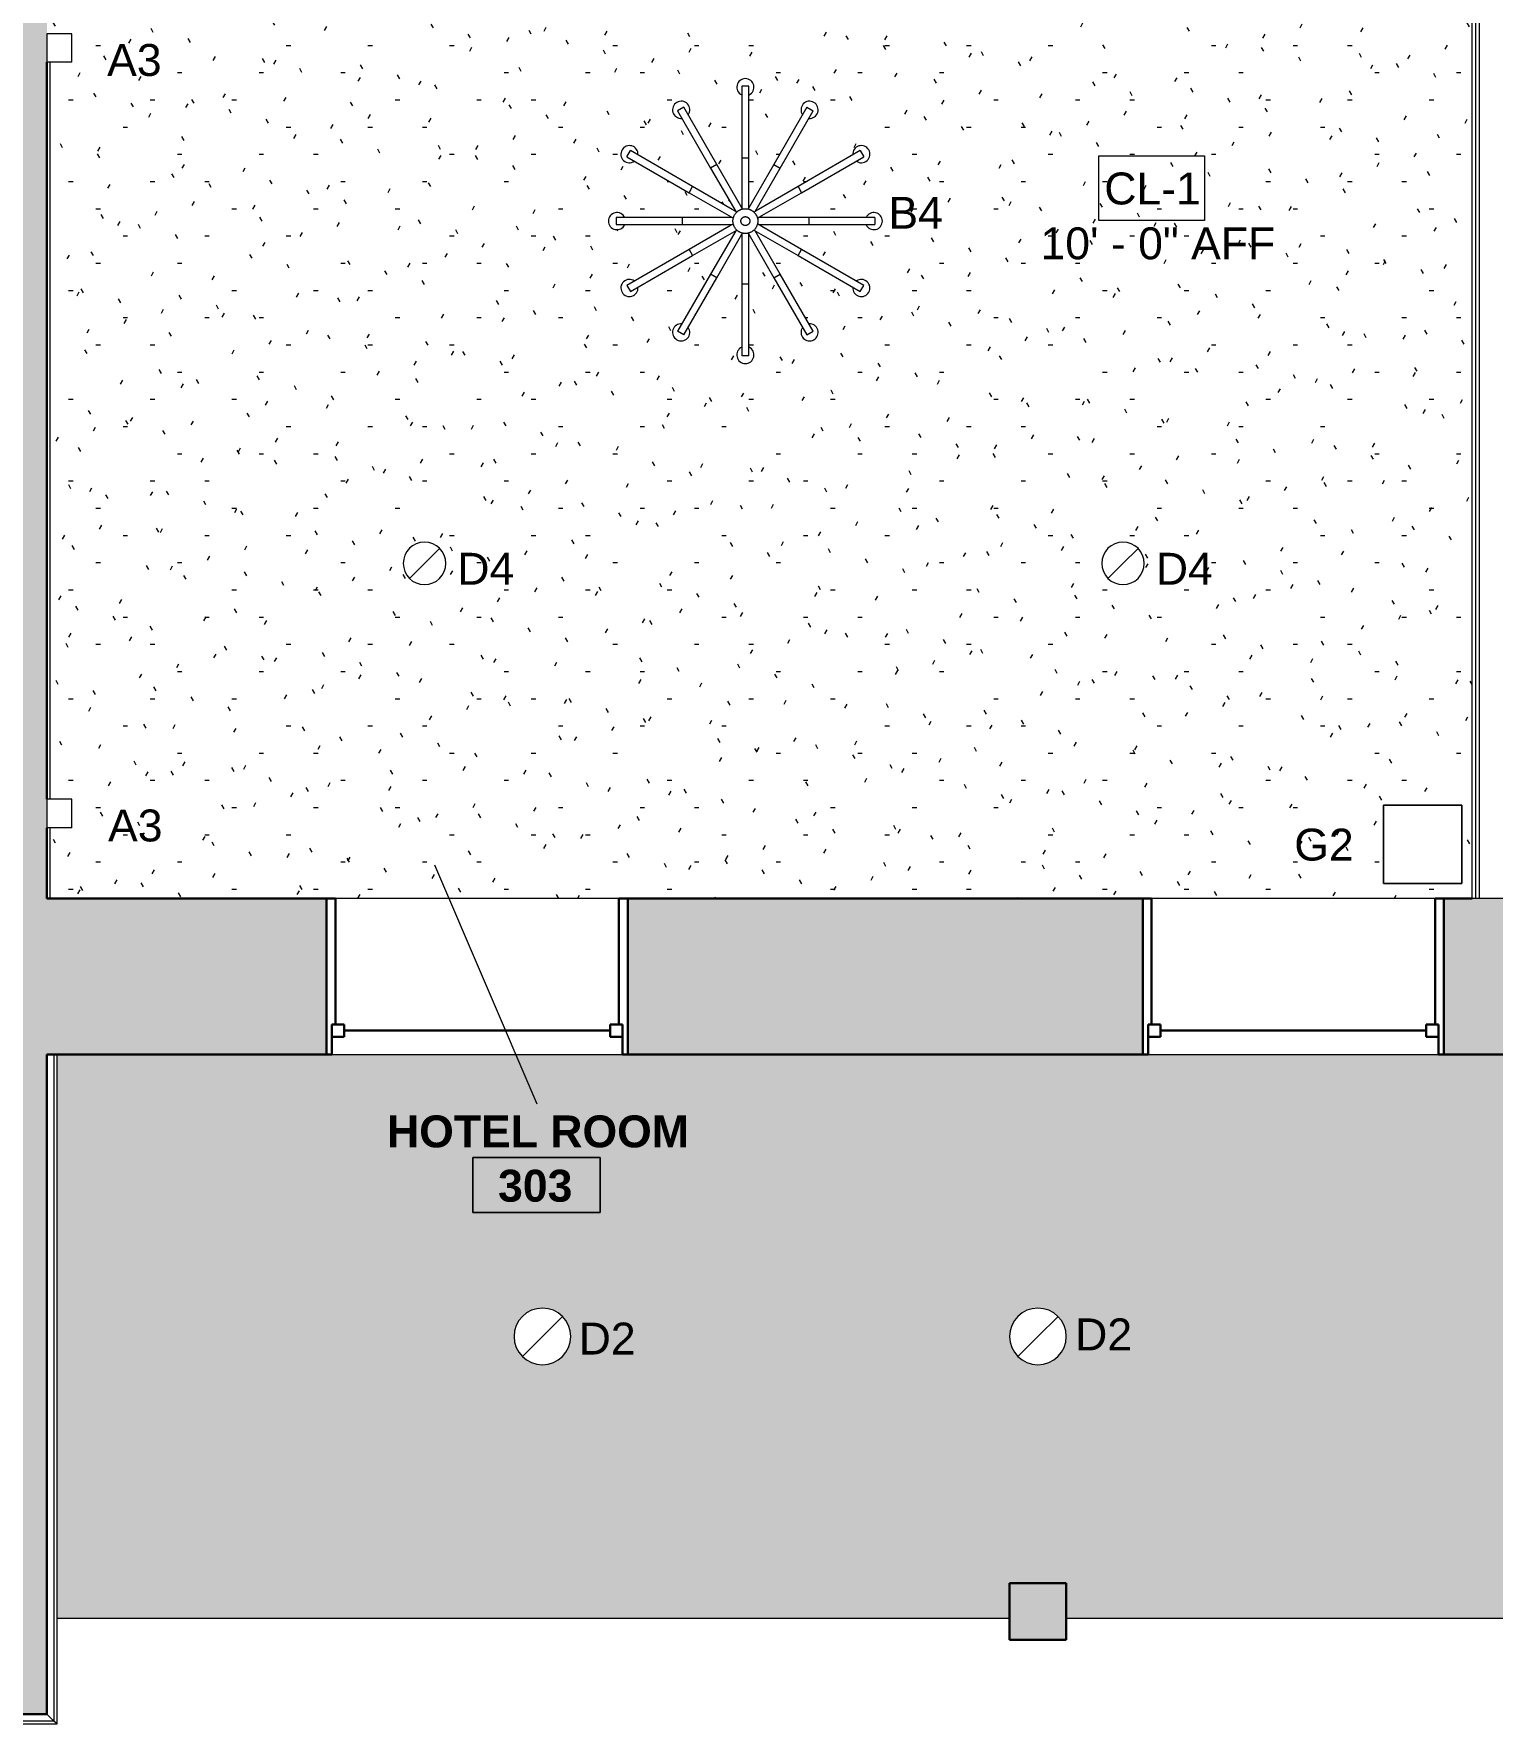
# Model space of a CAD drawing. Header units: inches. Extents: x -1176 to 1329, y -2524 to 978.
# Drawn here: x 478.9 to 684.7, y -2.6 to 235.9 of the extents above; entities that cross this region are included whole.
import ezdxf

# ---------------------------------------------------------------- set-up
doc = ezdxf.new("R2010")
doc.units = ezdxf.units.IN
doc.header["$MEASUREMENT"] = 0
for name, color, linetype, lineweight in [('A-AREA-IDEN', 2, 'Continuous', 9), ('A-CLNG', 13, 'Continuous', 18), ('A-CLNG-IDEN', 151, 'Continuous', 9), ('A-CLNG-PATT', 13, 'Continuous', 18), ('A-COLS', 52, 'Continuous', 18), ('A-DETL-GENF', 92, 'Continuous', 9), ('A-GLAZ', 151, 'Continuous', 18), ('A-WALL', 113, 'Continuous', 18), ('A-WALL-PATT', 111, 'Continuous', 18), ('E-LITE-EQPM', 33, 'Continuous', 9), ('E-LITE-EQPM-IDEN', 33, 'Continuous', 9), ('I-WALL', 2, 'Continuous', 18)]:
    doc.layers.add(name, color=color, linetype=linetype, lineweight=lineweight)
doc.styles.add('Arial', font='arial.ttf', dxfattribs={"height": 4.5})
doc.styles.add('Swis721 Lt BT', font='swissl.ttf', dxfattribs={"height": 4.5})
doc.styles.add('Swis721 Lt BT_B', font='', dxfattribs={"height": 4.5})
doc.styles.get('Swis721 Lt BT_B').set_extended_font_data('Swis721 Lt BT', bold=True)

# ---------------------------------------------------------------- blocks, each defined once
blk = doc.blocks.new('Double Hung - side window 3_ 6_5_ x 5_ 6_ 2-5312470-3rd Floor RCP')
at = {"layer": 'A-GLAZ', "color": 8, "lineweight": 30}
for p, q in [((-21.25, 11), (-20.5, 11)), ((-20.5, 6.75), (-20.5, 11)), ((20.5, 6.75), (20.5, 11)), ((21.25, 11), (20.5, 11)), ((-20.5, 8.5), (-20.5, 6.75)), ((-20.5, 8.5), (-18.75, 8.5)), ((-18.75, 8.5), (-18.75, 6.75)), ((-18.75, 7.625), (18.75, 7.625)), ((18.75, 8.5), (18.75, 6.75)), ((20.5, 8.5), (18.75, 8.5)), ((20.5, 8.5), (20.5, 6.75)), ((-20.5, 6.75), (-18.75, 6.75)), ((-20.5, 6.75), (-20, 6.75)), ((-20, -11), (-20, 6.75)), ((20.5, 6.75), (18.75, 6.75)), ((20, 6.75), (20.5, 6.75)), ((20, 6.75), (20, -11)), ((-20, -11), (-21.25, -11)), ((20, -11), (21.25, -11))]:
    blk.add_line(p, q, dxfattribs=at)
blk = doc.blocks.new('L-Recessed Circular - Downlight - 8_ - OUTDOOR-8523709-3rd Floor RCP')
at = {"layer": 'E-LITE-EQPM'}
for q in [(2.83, 2.83), (-2.83, -2.83)]:
    blk.add_line((0, 0), q, dxfattribs=at)
for start, end in [(360, 180), (180, 360)]:
    blk.add_arc((0, 0), 4, start, end, dxfattribs=at)
blk = doc.blocks.new('Iron_Chandelier_2145 - Iron_Chandelier_2145-6205901-3rd Floor RCP')
at = {"layer": 'E-LITE-EQPM'}
for p, q in [((-0.5, 19.02), (-0.5, 8.88)), ((0.5, 19.02), (-0.5, 19.02)), ((0.5, 8.88), (0.5, 19.02)), ((-8.69, 16.05), (-9.56, 15.55)), ((-9.56, 15.55), (-4.9, 7.49)), ((-4.04, 7.99), (-8.69, 16.05)), ((8.69, 16.05), (4.04, 7.99)), ((4.9, 7.49), (9.56, 15.55)), ((8.69, 16.05), (9.56, 15.55)), ((-16.72, 9.08), (-16.22, 9.94)), ((-7.44, 4.87), (-16.22, 9.94)), ((16.22, 9.94), (7.44, 4.87)), ((16.22, 9.94), (16.72, 9.08)), ((-16.72, 9.08), (-7.94, 4)), ((-4.04, 7.99), (-4.9, 7.49)), ((-4.9, 7.49), (-1.36, 1.36)), ((-0.5, 1.86), (-4.04, 7.99)), ((-0.5, 8.88), (-0.5, 2.41)), ((0.5, 8.88), (-0.5, 8.88)), ((0.5, 2.41), (0.5, 8.88)), ((4.04, 7.99), (0.5, 1.86)), ((1.36, 1.36), (4.9, 7.49)), ((4.04, 7.99), (4.9, 7.49)), ((7.94, 4), (16.72, 9.08)), ((-7.94, 4), (-7.44, 4.87)), ((-1.84, 1.64), (-7.44, 4.87)), ((7.44, 4.87), (1.84, 1.64)), ((7.44, 4.87), (7.94, 4)), ((-7.94, 4), (-2.34, 0.77)), ((-0.5, 2.41), (-0.5, 1.66)), ((0.5, 1.67), (0.5, 2.41)), ((2.34, 0.77), (7.94, 4)), ((-8.94, 0.5), (-18.25, 0.5)), ((-18.25, 0.5), (-18.25, -0.5)), ((-1.86, 0.5), (-8.94, 0.5)), ((-8.94, 0.5), (-8.94, -0.5)), ((-2.34, 0.77), (-1.69, 0.4)), ((-1.2, 1.27), (-1.84, 1.64)), ((1.84, 1.64), (1.19, 1.26)), ((1.69, 0.4), (2.34, 0.77)), ((8.94, 0.5), (1.86, 0.5)), ((18.25, 0.5), (8.94, 0.5)), ((8.94, 0.5), (8.94, -0.5)), ((18.25, 0.5), (18.25, -0.5)), ((-18.25, -0.5), (-8.94, -0.5)), ((-8.94, -0.5), (-1.86, -0.5)), ((-2.34, -0.77), (-7.94, -4)), ((-7.44, -4.87), (-1.84, -1.64)), ((-1.36, -1.36), (-4.9, -7.49)), ((-4.04, -7.99), (-0.5, -1.86)), ((-1.69, -0.4), (-2.34, -0.77)), ((-1.84, -1.64), (-1.19, -1.26)), ((-0.5, -1.67), (-0.5, -2.41)), ((0.5, -2.41), (0.5, -1.66)), ((0.5, -1.86), (4.04, -7.99)), ((1.2, -1.27), (1.84, -1.64)), ((4.9, -7.49), (1.36, -1.36)), ((2.34, -0.77), (1.69, -0.4)), ((1.84, -1.64), (7.44, -4.87)), ((1.86, -0.5), (8.94, -0.5)), ((7.94, -4), (2.34, -0.77)), ((8.94, -0.5), (18.25, -0.5)), ((-7.94, -4), (-16.72, -9.08)), ((-7.94, -4), (-7.44, -4.87)), ((-0.5, -2.41), (-0.5, -8.88)), ((0.5, -8.88), (0.5, -2.41)), ((7.44, -4.87), (7.94, -4)), ((16.72, -9.08), (7.94, -4)), ((-16.22, -9.94), (-7.44, -4.87)), ((7.44, -4.87), (16.22, -9.94)), ((-16.72, -9.08), (-16.22, -9.94)), ((-4.9, -7.49), (-9.56, -15.55)), ((-8.69, -16.05), (-4.04, -7.99)), ((-4.04, -7.99), (-4.9, -7.49)), ((-0.5, -8.88), (-0.5, -19.02)), ((0.5, -8.88), (-0.5, -8.88)), ((0.5, -19.02), (0.5, -8.88)), ((4.04, -7.99), (4.9, -7.49)), ((4.04, -7.99), (8.69, -16.05)), ((9.56, -15.55), (4.9, -7.49)), ((16.22, -9.94), (16.72, -9.08)), ((-8.69, -16.05), (-9.56, -15.55)), ((8.69, -16.05), (9.56, -15.55)), ((0.5, -19.02), (-0.5, -19.02))]:
    blk.add_line(p, q, dxfattribs=at)
at = {"layer": 'E-LITE-EQPM', "flags": 128}
for points in [[(-1.75, 0), (-1.75, 0.07), (-1.75, 0.14), (-1.74, 0.21), (-1.73, 0.28), (-1.72, 0.35), (-1.7, 0.42), (-1.68, 0.48), (-1.66, 0.55), (-1.64, 0.62), (-1.61, 0.68), (-1.59, 0.75), (-1.56, 0.81), (-1.52, 0.87), (-1.49, 0.93), (-1.45, 0.99), (-1.41, 1.05), (-1.36, 1.1), (-1.32, 1.16), (-1.27, 1.21), (-1.22, 1.26), (-1.17, 1.31), (-1.12, 1.35), (-1.06, 1.39), (-1.01, 1.44), (-0.95, 1.48), (-0.89, 1.51), (-0.83, 1.55), (-0.76, 1.58), (-0.7, 1.61), (-0.64, 1.63), (-0.57, 1.66), (-0.5, 1.68), (-0.44, 1.7), (-0.37, 1.71), (-0.3, 1.73), (-0.23, 1.74), (-0.16, 1.75), (-0.09, 1.75), (-0.02, 1.75), (0.05, 1.75), (0.12, 1.75), (0.19, 1.74), (0.26, 1.73), (0.33, 1.72), (0.4, 1.71), (0.47, 1.69), (0.53, 1.67), (0.6, 1.65), (0.67, 1.62), (0.73, 1.59), (0.79, 1.56), (0.85, 1.53), (0.92, 1.5), (0.97, 1.46), (1.03, 1.42), (1.09, 1.38), (1.14, 1.33), (1.19, 1.28), (1.24, 1.23), (1.29, 1.18), (1.34, 1.13), (1.38, 1.08), (1.43, 1.02), (1.46, 0.96), (1.5, 0.9), (1.54, 0.84), (1.57, 0.78), (1.6, 0.72), (1.63, 0.65), (1.65, 0.59), (1.67, 0.52), (1.69, 0.45), (1.71, 0.39), (1.72, 0.32), (1.74, 0.25), (1.74, 0.18), (1.75, 0.11), (1.75, 0.04), (1.75, 0)], [(1.75, 0), (1.75, -0.07), (1.75, -0.14), (1.74, -0.21), (1.73, -0.28), (1.72, -0.35), (1.7, -0.42), (1.68, -0.48), (1.66, -0.55), (1.64, -0.62), (1.61, -0.68), (1.59, -0.75), (1.56, -0.81), (1.52, -0.87), (1.49, -0.93), (1.45, -0.99), (1.41, -1.05), (1.36, -1.1), (1.32, -1.16), (1.27, -1.21), (1.22, -1.26), (1.17, -1.31), (1.12, -1.35), (1.06, -1.39), (1.01, -1.44), (0.95, -1.48), (0.89, -1.51), (0.83, -1.55), (0.76, -1.58), (0.7, -1.61), (0.64, -1.63), (0.57, -1.66), (0.5, -1.68), (0.44, -1.7), (0.37, -1.71), (0.3, -1.73), (0.23, -1.74), (0.16, -1.75), (0.09, -1.75), (0.02, -1.75), (-0.05, -1.75), (-0.12, -1.75), (-0.19, -1.74), (-0.26, -1.73), (-0.33, -1.72), (-0.4, -1.71), (-0.47, -1.69), (-0.53, -1.67), (-0.6, -1.65), (-0.67, -1.62), (-0.73, -1.59), (-0.79, -1.56), (-0.85, -1.53), (-0.92, -1.5), (-0.97, -1.46), (-1.03, -1.42), (-1.09, -1.38), (-1.14, -1.33), (-1.19, -1.28), (-1.24, -1.23), (-1.29, -1.18), (-1.34, -1.13), (-1.38, -1.08), (-1.43, -1.02), (-1.46, -0.96), (-1.5, -0.9), (-1.54, -0.84), (-1.57, -0.78), (-1.6, -0.72), (-1.63, -0.65), (-1.65, -0.59), (-1.67, -0.52), (-1.69, -0.45), (-1.71, -0.39), (-1.72, -0.32), (-1.74, -0.25), (-1.74, -0.18), (-1.75, -0.11), (-1.75, -0.04), (-1.75, 0)], [(-0.63, 0), (-0.63, 0.03), (-0.63, 0.05), (-0.62, 0.08), (-0.62, 0.1), (-0.62, 0.12), (-0.61, 0.15), (-0.6, 0.17), (-0.6, 0.2), (-0.59, 0.22), (-0.58, 0.24), (-0.57, 0.27), (-0.56, 0.29), (-0.55, 0.31), (-0.53, 0.33), (-0.52, 0.35), (-0.5, 0.38), (-0.49, 0.39), (-0.47, 0.41), (-0.46, 0.43), (-0.44, 0.45), (-0.42, 0.47), (-0.4, 0.48), (-0.38, 0.5), (-0.36, 0.51), (-0.34, 0.53), (-0.32, 0.54), (-0.3, 0.55), (-0.27, 0.57), (-0.25, 0.58), (-0.23, 0.59), (-0.2, 0.59), (-0.18, 0.6), (-0.16, 0.61), (-0.13, 0.61), (-0.11, 0.62), (-0.08, 0.62), (-0.06, 0.63), (-0.03, 0.63), (-0.01, 0.63), (0.02, 0.63), (0.04, 0.63), (0.07, 0.62), (0.09, 0.62), (0.12, 0.62), (0.14, 0.61), (0.17, 0.61), (0.19, 0.6), (0.21, 0.59), (0.24, 0.58), (0.26, 0.57), (0.28, 0.56), (0.31, 0.55), (0.33, 0.54), (0.35, 0.52), (0.37, 0.51), (0.39, 0.49), (0.41, 0.48), (0.43, 0.46), (0.45, 0.44), (0.46, 0.42), (0.48, 0.41), (0.5, 0.39), (0.51, 0.37), (0.52, 0.35), (0.54, 0.32), (0.55, 0.3), (0.56, 0.28), (0.57, 0.26), (0.58, 0.23), (0.59, 0.21), (0.6, 0.19), (0.61, 0.16), (0.61, 0.14), (0.62, 0.11), (0.62, 0.09), (0.62, 0.06), (0.63, 0.04), (0.63, 0.01), (0.63, 0)], [(0.63, 0), (0.63, -0.03), (0.63, -0.05), (0.62, -0.08), (0.62, -0.1), (0.62, -0.12), (0.61, -0.15), (0.6, -0.17), (0.6, -0.2), (0.59, -0.22), (0.58, -0.24), (0.57, -0.27), (0.56, -0.29), (0.55, -0.31), (0.53, -0.33), (0.52, -0.35), (0.5, -0.38), (0.49, -0.39), (0.47, -0.41), (0.46, -0.43), (0.44, -0.45), (0.42, -0.47), (0.4, -0.48), (0.38, -0.5), (0.36, -0.51), (0.34, -0.53), (0.32, -0.54), (0.3, -0.55), (0.27, -0.57), (0.25, -0.58), (0.23, -0.59), (0.2, -0.59), (0.18, -0.6), (0.16, -0.61), (0.13, -0.61), (0.11, -0.62), (0.08, -0.62), (0.06, -0.63), (0.03, -0.63), (0.01, -0.63), (-0.02, -0.63), (-0.04, -0.63), (-0.07, -0.62), (-0.09, -0.62), (-0.12, -0.62), (-0.14, -0.61), (-0.17, -0.61), (-0.19, -0.6), (-0.21, -0.59), (-0.24, -0.58), (-0.26, -0.57), (-0.28, -0.56), (-0.31, -0.55), (-0.33, -0.54), (-0.35, -0.52), (-0.37, -0.51), (-0.39, -0.49), (-0.41, -0.48), (-0.43, -0.46), (-0.45, -0.44), (-0.46, -0.42), (-0.48, -0.41), (-0.5, -0.39), (-0.51, -0.37), (-0.52, -0.35), (-0.54, -0.32), (-0.55, -0.3), (-0.56, -0.28), (-0.57, -0.26), (-0.58, -0.23), (-0.59, -0.21), (-0.6, -0.19), (-0.61, -0.16), (-0.61, -0.14), (-0.62, -0.11), (-0.62, -0.09), (-0.62, -0.06), (-0.63, -0.04), (-0.63, -0.01), (-0.63, 0)]]:
    blk.add_lwpolyline(points, dxfattribs=at)
at = {"layer": 'E-LITE-EQPM'}
for centre, start, end in [((0, 18.89), 90, 244.637), ((0, 18.89), 295.363, 90), ((-9.06, 15.7), 120, 274.637), ((-9.06, 15.7), 325.363, 120), ((9.06, 15.7), 60, 214.637), ((9.06, 15.7), 265.363, 60), ((-16.36, 9.44), 150, 304.637), ((-16.36, 9.44), 355.363, 150), ((16.36, 9.44), 30, 184.637), ((16.36, 9.44), 235.363, 30), ((-18.12, 0), 25.363, 180), ((-18.12, 0), 180, 334.637), ((18.12, 0), 0, 154.637), ((18.12, 0), 205.363, 0), ((-16.36, -9.44), 55.363, 210), ((-16.36, -9.44), 210, 4.637), ((16.36, -9.44), 175.363, 330), ((16.36, -9.44), 330, 124.637), ((-9.06, -15.7), 85.363, 240), ((-9.06, -15.7), 240, 34.637), ((9.06, -15.7), 145.363, 300), ((9.06, -15.7), 300, 94.637), ((0, -18.89), 115.363, 270), ((0, -18.89), 270, 64.637)]:
    blk.add_arc(centre, 1.21, start, end, dxfattribs=at)
blk = doc.blocks.new('Sconce Light - Sphere - Bedside Sconce-8114776-3rd Floor RCP')
at = {"layer": 'E-LITE-EQPM'}
for p, q in [((0, 11.75), (-2, 11.75)), ((-2, 11.75), (-2, 8.25)), ((2, 11.75), (0, 11.75)), ((2, 11.75), (2, 8.25)), ((-2, 8.25), (0, 8.25)), ((0, 8.25), (2, 8.25))]:
    blk.add_line(p, q, dxfattribs=at)
blk = doc.blocks.new('Lighting_Pendants_Elesi-Luce_Quid_02820 - Quid_02820-7182509-3rd Floor RCP')
at = {"layer": 'A-DETL-GENF'}
for p, q in [((5.51, 5.51), (-5.51, 5.51)), ((-5.51, 5.51), (-5.51, -5.51)), ((-5.51, -5.51), (-5.51, 5.51)), ((-5.51, 5.51), (5.51, 5.51)), ((5.51, -5.51), (5.51, 5.51)), ((5.51, 5.51), (5.51, -5.51)), ((-5.51, -5.51), (5.51, -5.51)), ((5.51, -5.51), (-5.51, -5.51))]:
    blk.add_line(p, q, dxfattribs=at)
blk = doc.blocks.new('L-Recessed Circular - Downlight - 6_-7313291-3rd Floor RCP')
at = {"layer": 'E-LITE-EQPM'}
for q in [(-2.12, -2.12), (2.12, 2.12)]:
    blk.add_line((0, 0), q, dxfattribs=at)
for start, end in [(360, 180), (180, 360)]:
    blk.add_arc((0, 0), 3, start, end, dxfattribs=at)
blk = doc.blocks.new('Room Tag - Room Name and Number-3379422-3rd Floor RCP')
at = {"layer": 'A-AREA-IDEN'}
for p, q in [((-0.1881, -0.1636), (-0.1881, -0.0018)), ((-0.1881, -0.0018), (0.1869, -0.0018)), ((0.1869, -0.0018), (-0.1881, -0.0018)), ((-0.1881, -0.0018), (-0.1881, -0.1636)), ((0.1869, -0.0018), (0.1869, -0.1636)), ((0.1869, -0.1636), (0.1869, -0.0018)), ((0.1869, -0.1636), (-0.1881, -0.1636)), ((-0.1881, -0.1636), (0.1869, -0.1636))]:
    blk.add_line(p, q, dxfattribs=at)

msp = doc.modelspace()

# ---------------------------------------------------------------- hatches: boundary and pattern name
at = {"layer": 'A-CLNG-PATT'}
h = msp.add_hatch(dxfattribs=at)
h.set_pattern_fill('FP_1', color=256, style=0, pattern_type=2)
h.set_pattern_definition([(0, (0, 0), (15.36, 3.84), [0.634, -10.886, 0.634, -10.886, -61.44]), (0, (0, 0), (15.36, 3.84), [-23.04, 0.634, -22.406, 0.634, -10.886, -26.88]), (0, (0, 0), (15.36, 3.84), [-57.6, 0.634, -7.046, 0.634, -18.566]), (120, (5.76, 1.92), (-11.005538, 11.38215), [0.634, -10.886, 0.634, -10.886, -61.44]), (120, (5.76, 1.92), (-11.005538, 11.38215), [-23.04, 0.634, -22.406, 0.634, -10.886, -26.88]), (120, (5.76, 1.92), (-11.005538, 11.38215), [-57.6, 0.634, -7.046, 0.634, -18.566]), (240, (7.68, 9.6), (-4.354462, -15.22215), [0.634, -10.886, 0.634, -10.886, -61.44]), (240, (7.68, 9.6), (-4.354462, -15.22215), [-23.04, 0.634, -22.406, 0.634, -10.886, -26.88]), (240, (7.68, 9.6), (-4.354462, -15.22215), [-57.6, 0.634, -7.046, 0.634, -18.566])])
h.paths.add_polyline_path([(481.23, 113.89), (681.93, 113.89), (681.93, 244.04), (652.43, 244.04), (652.43, 304.54), (481.23, 304.54), (481.23, 235.89), (484.28, 235.89), (484.28, 231.89), (481.23, 231.88), (481.23, 127.89), (484.28, 127.89), (484.28, 123.89), (481.23, 123.88)], flags=0)
h.paths.add_polyline_path([(679.8, 116.03), (669.42, 116.03), (669.42, 127.05), (680.44, 127.05), (680.44, 116.03), (679.84, 116.03)], flags=0)
h.paths.add_polyline_path([(534.07, 158.18), (533.29, 158.28), (532.57, 158.58), (531.94, 159.06), (531.47, 159.68), (531.17, 160.4), (531.07, 161.18), (531.17, 161.96), (531.47, 162.68), (531.94, 163.3), (532.57, 163.78), (533.29, 164.08), (534.07, 164.18), (534.84, 164.08), (535.57, 163.78), (536.19, 163.3), (536.66, 162.68), (536.96, 161.96), (537.07, 161.18), (536.96, 160.4), (536.66, 159.68), (536.19, 159.06), (535.57, 158.58), (534.84, 158.28)], flags=0)
h.paths.add_polyline_path([(632.64, 158.18), (631.87, 158.28), (631.14, 158.58), (630.52, 159.06), (630.04, 159.68), (629.74, 160.4), (629.64, 161.18), (629.74, 161.96), (630.04, 162.68), (630.52, 163.3), (631.14, 163.78), (631.87, 164.08), (632.64, 164.18), (633.42, 164.08), (634.14, 163.78), (634.76, 163.3), (635.24, 162.68), (635.54, 161.96), (635.64, 161.18), (635.54, 160.4), (635.24, 159.68), (634.76, 159.06), (634.14, 158.58), (633.42, 158.28)], flags=0)
h.paths.add_polyline_path([(579.35, 189.37), (578.64, 189.6), (578.2, 190.21), (578.2, 190.96), (578.64, 191.56), (578.85, 191.63), (578.85, 207.6), (571.24, 194.43), (571.39, 194.26), (571.45, 193.49), (571.1, 192.87), (570.41, 192.57), (569.68, 192.72), (569.19, 193.28), (569.12, 194.05), (569.48, 194.67), (570.16, 194.97), (570.38, 194.93), (577.98, 208.1), (564.15, 200.11), (564.2, 199.9), (563.89, 199.22), (563.25, 198.84), (562.5, 198.92), (561.95, 199.42), (561.79, 200.15), (562.1, 200.83), (562.74, 201.21), (563.49, 201.13), (563.65, 200.98), (577.48, 208.97), (562.27, 208.97), (562.2, 208.76), (561.6, 208.32), (560.85, 208.32), (560.25, 208.76), (560.02, 209.47), (560.25, 210.18), (560.85, 210.62), (561.6, 210.61), (562.2, 210.18), (562.27, 209.97), (577.48, 209.97), (563.64, 217.94), (563.49, 217.81), (562.72, 217.75), (562.1, 218.1), (561.79, 218.78), (561.95, 219.51), (562.5, 220.01), (563.28, 220.07), (563.89, 219.72), (564.2, 219.04), (564.15, 218.82), (577.98, 210.83), (570.38, 224.01), (570.16, 223.96), (569.48, 224.27), (569.11, 224.91), (569.19, 225.65), (569.68, 226.21), (570.41, 226.36), (571.1, 226.06), (571.47, 225.41), (571.38, 224.66), (571.24, 224.51), (578.85, 211.33), (578.85, 227.31), (578.64, 227.38), (578.2, 227.98), (578.2, 228.73), (578.64, 229.33), (579.35, 229.56), (580.06, 229.33), (580.5, 228.73), (580.5, 227.98), (580.06, 227.38), (579.85, 227.31), (579.85, 211.33), (587.46, 224.51), (587.31, 224.67), (587.25, 225.44), (587.61, 226.06), (588.29, 226.36), (589.02, 226.21), (589.52, 225.65), (589.58, 224.88), (589.22, 224.27), (588.54, 223.96), (588.32, 224.01), (580.72, 210.83), (594.55, 218.82), (594.51, 219.04), (594.81, 219.72), (595.46, 220.09), (596.2, 220.01), (596.75, 219.51), (596.91, 218.78), (596.6, 218.1), (595.96, 217.73), (595.22, 217.81), (595.05, 217.95), (581.22, 209.97), (596.43, 209.97), (596.5, 210.18), (597.1, 210.62), (597.85, 210.61), (598.45, 210.18), (598.68, 209.47), (598.45, 208.76), (597.85, 208.32), (597.1, 208.32), (596.5, 208.76), (596.43, 208.97), (581.22, 208.97), (595.06, 200.99), (595.22, 201.13), (595.99, 201.19), (596.6, 200.83), (596.91, 200.15), (596.75, 199.42), (596.2, 198.92), (595.43, 198.86), (594.81, 199.22), (594.51, 199.9), (594.55, 200.11), (580.72, 208.1), (588.32, 194.93), (588.54, 194.97), (589.22, 194.67), (589.59, 194.02), (589.52, 193.28), (589.02, 192.72), (588.29, 192.57), (587.61, 192.87), (587.23, 193.52), (587.31, 194.26), (587.46, 194.43), (579.85, 207.6), (579.85, 191.63), (580.06, 191.56), (580.5, 190.95), (580.5, 190.21), (580.06, 189.6), (579.48, 189.42)], flags=0)
h.paths.add_polyline_path([(632.64, 253.75), (631.87, 253.86), (631.14, 254.16), (630.52, 254.63), (630.04, 255.25), (629.74, 255.98), (629.64, 256.75), (629.74, 257.53), (630.04, 258.25), (630.52, 258.88), (631.14, 259.35), (631.87, 259.65), (632.64, 259.75), (633.42, 259.65), (634.14, 259.35), (634.76, 258.88), (635.24, 258.25), (635.54, 257.53), (635.64, 256.75), (635.54, 255.98), (635.24, 255.25), (634.76, 254.63), (634.14, 254.16), (633.42, 253.86)], flags=0)
h.paths.add_polyline_path([(534.07, 253.75), (533.29, 253.86), (532.57, 254.16), (531.94, 254.63), (531.47, 255.25), (531.17, 255.98), (531.07, 256.75), (531.17, 257.53), (531.47, 258.25), (531.94, 258.88), (532.57, 259.35), (533.29, 259.65), (534.07, 259.75), (534.84, 259.65), (535.57, 259.35), (536.19, 258.88), (536.66, 258.25), (536.96, 257.53), (537.07, 256.75), (536.96, 255.98), (536.66, 255.25), (536.19, 254.63), (535.57, 254.16), (534.84, 253.86)], flags=0)
h.paths.add_polyline_path([(487.72, 268.43), (486.7, 268.56), (485.75, 268.96), (484.93, 269.59), (484.31, 270.4), (483.92, 271.35), (483.78, 272.36), (483.93, 273.41), (484.31, 274.33), (484.45, 274.51), (484.5, 274.63), (484.66, 274.79), (484.82, 275), (483.28, 276.56), (483.25, 276.66), (483.28, 276.75), (483.35, 276.83), (483.45, 276.85), (483.54, 276.83), (483.59, 276.8), (485.1, 275.28), (485.33, 275.46), (485.47, 275.6), (485.6, 275.66), (485.75, 275.77), (486.73, 276.18), (487.08, 276.22), (487.76, 276.3), (487.89, 276.28), (488.07, 276.3), (488.37, 276.22), (488.81, 276.14), (489.08, 276.03), (489.39, 275.94), (489.55, 275.83), (489.69, 275.77), (490.52, 275.15), (490.68, 274.91), (491.13, 274.33), (491.18, 274.2), (491.3, 274.04), (491.38, 273.73), (491.52, 273.38), (491.57, 273.02), (491.65, 272.72), (491.63, 272.53), (491.65, 272.32), (491.53, 271.36), (491.38, 271), (491.13, 270.4), (491.01, 270.25), (490.95, 270.12), (490.78, 269.94), (490.5, 269.58), (490.14, 269.3), (489.99, 269.15), (489.87, 269.09), (489.69, 268.96), (488.74, 268.56), (487.9, 268.45)], flags=0)
h = msp.add_hatch(dxfattribs=at)
h.set_pattern_fill('FP_3', color=256, style=0, pattern_type=2)
h.set_pattern_definition([(216.87, (4.8, 12), (35.999957, 24.0000643), [6, -54]), (206.565, (12, 8.4), (-12.000093, -12.00052), [13.416, -13.416]), (198.435, (12, 2.4), (-23.999779, -12.000233), [7.589, -30.358])])
h.paths.add_polyline_path([(1223.22, 12.32), (1223.22, 19.64), (1230.65, 19.64), (1230.65, 91.89), (1180.54, 91.89), (1180.32, 89.95), (1179.68, 88.11), (1178.64, 86.46), (1177.26, 85.08), (1175.61, 84.05), (1173.77, 83.4), (1171.83, 83.18), (1169.89, 83.4), (1168.05, 84.05), (1166.4, 85.08), (1165.02, 86.46), (1163.98, 88.11), (1163.34, 89.95), (1163.12, 91.89), (482.2, 91.89), (482.2, 12.32), (616.64, 12.32), (616.64, 17.32), (624.64, 17.32), (624.64, 12.32), (764.5, 12.32), (764.5, 17.32), (772.5, 17.32), (772.5, 12.32), (890.9, 12.32), (890.9, 17.32), (898.9, 17.32), (898.9, 12.32), (1060.27, 12.32), (1060.27, 17.32), (1068.27, 17.32), (1068.27, 12.32), (1139.41, 12.32)], flags=0)
h.paths.add_polyline_path([(550.71, 48.11), (549.67, 48.24), (548.71, 48.64), (547.88, 49.28), (547.24, 50.11), (546.84, 51.07), (546.71, 52.11), (546.84, 53.14), (547.24, 54.11), (547.88, 54.94), (548.71, 55.57), (549.67, 55.97), (550.71, 56.11), (551.74, 55.97), (552.71, 55.57), (553.54, 54.94), (554.17, 54.11), (554.57, 53.14), (554.71, 52.11), (554.57, 51.07), (554.17, 50.11), (553.54, 49.28), (552.71, 48.64), (551.74, 48.24)], flags=0)
h.paths.add_polyline_path([(694.57, 48.11), (693.53, 48.24), (692.57, 48.64), (691.74, 49.28), (691.1, 50.11), (690.7, 51.14), (690.57, 52.11), (690.7, 53.14), (691.1, 54.11), (691.74, 54.94), (692.57, 55.57), (693.53, 55.97), (694.57, 56.11), (695.6, 55.97), (696.57, 55.57), (697.4, 54.94), (698.03, 54.11), (698.43, 53.14), (698.57, 52.11), (698.43, 51.07), (698.03, 50.11), (697.4, 49.28), (696.57, 48.64), (695.6, 48.24)], flags=0)
h.paths.add_polyline_path([(620.64, 48.11), (619.6, 48.24), (618.64, 48.64), (617.81, 49.28), (617.17, 50.11), (616.77, 51.14), (616.64, 52.11), (616.77, 53.14), (617.17, 54.11), (617.81, 54.94), (618.64, 55.57), (619.6, 55.97), (620.64, 56.11), (621.67, 55.97), (622.64, 55.57), (623.47, 54.94), (624.1, 54.11), (624.5, 53.14), (624.64, 52.11), (624.5, 51.07), (624.1, 50.11), (623.47, 49.28), (622.64, 48.64), (621.67, 48.24)], flags=0)
h.paths.add_polyline_path([(831.7, 48.11), (830.66, 48.24), (829.7, 48.64), (828.87, 49.28), (828.23, 50.11), (827.83, 51.14), (827.7, 52.11), (827.84, 53.14), (828.23, 54.11), (828.87, 54.94), (829.7, 55.57), (830.66, 55.97), (831.7, 56.11), (832.73, 55.97), (833.7, 55.57), (834.53, 54.94), (835.16, 54.11), (835.56, 53.14), (835.7, 52.11), (835.56, 51.07), (835.16, 50.11), (834.53, 49.28), (833.7, 48.64), (832.73, 48.24)], flags=0)
h.paths.add_polyline_path([(768.5, 48.11), (767.46, 48.24), (766.5, 48.64), (765.67, 49.28), (765.03, 50.11), (764.63, 51.14), (764.5, 52.11), (764.64, 53.14), (765.03, 54.11), (765.67, 54.94), (766.5, 55.57), (767.46, 55.97), (768.5, 56.11), (769.53, 55.97), (770.5, 55.57), (771.33, 54.94), (771.96, 54.11), (772.36, 53.14), (772.5, 52.11), (772.36, 51.07), (771.96, 50.11), (771.33, 49.28), (770.5, 48.64), (769.53, 48.24)], flags=0)
h.paths.add_polyline_path([(894.9, 48.11), (893.86, 48.24), (892.9, 48.64), (892.07, 49.28), (891.43, 50.11), (891.03, 51.14), (890.9, 52.11), (891.04, 53.14), (891.43, 54.11), (892.07, 54.94), (892.9, 55.57), (893.86, 55.97), (894.9, 56.11), (895.93, 55.97), (896.9, 55.57), (897.73, 54.94), (898.36, 54.11), (898.76, 53.14), (898.9, 52.11), (898.76, 51.07), (898.36, 50.11), (897.73, 49.28), (896.9, 48.64), (895.93, 48.24)], flags=0)
h.paths.add_polyline_path([(1064.27, 48.11), (1063.24, 48.24), (1062.27, 48.64), (1061.45, 49.28), (1060.81, 50.11), (1060.4, 51.14), (1060.27, 52.11), (1060.41, 53.14), (1060.81, 54.11), (1061.45, 54.94), (1062.27, 55.57), (1063.24, 55.97), (1064.27, 56.11), (1065.31, 55.97), (1066.27, 55.57), (1067.1, 54.94), (1067.74, 54.11), (1068.14, 53.14), (1068.27, 52.11), (1068.14, 51.07), (1067.74, 50.11), (1067.1, 49.28), (1066.27, 48.64), (1065.31, 48.24)], flags=0)
h.paths.add_polyline_path([(979.59, 48.11), (978.55, 48.24), (977.59, 48.64), (976.76, 49.28), (976.12, 50.11), (975.72, 51.07), (975.59, 52.11), (975.72, 53.14), (976.12, 54.11), (976.76, 54.94), (977.59, 55.57), (978.55, 55.97), (979.59, 56.11), (980.62, 55.97), (981.59, 55.57), (982.41, 54.94), (983.05, 54.11), (983.45, 53.14), (983.59, 52.11), (983.45, 51.07), (983.05, 50.11), (982.41, 49.28), (981.59, 48.64), (980.62, 48.24), (980.25, 48.2)], flags=0)
h.paths.add_polyline_path([(1145.75, 48.11), (1144.71, 48.24), (1143.75, 48.64), (1142.92, 49.28), (1142.28, 50.11), (1141.88, 51.07), (1141.75, 52.11), (1141.88, 53.14), (1142.28, 54.11), (1142.92, 54.94), (1143.75, 55.57), (1144.71, 55.97), (1145.75, 56.11), (1146.78, 55.97), (1147.75, 55.57), (1148.58, 54.94), (1149.21, 54.11), (1149.61, 53.14), (1149.75, 52.11), (1149.61, 51.07), (1149.21, 50.11), (1148.58, 49.28), (1147.75, 48.64), (1146.78, 48.24)], flags=0)
at = {"layer": 'A-COLS'}
msp.add_hatch(color=250, dxfattribs=at).paths.add_polyline_path([(624.64, 9.32), (624.64, 17.32), (616.64, 17.32), (616.64, 9.32)], flags=0)
at = {"layer": 'A-WALL-PATT', "lineweight": 9}
h = msp.add_hatch(color=7, dxfattribs=at)
h.paths.add_polyline_path([(480.78, -1.17), (480.78, 814.52), (464.28, 814.52), (464.28, -1.17), (480.01, -1.17)], flags=0)
h.paths.add_polyline_path([(476.64, 312.8), (475.53, 312.8), (475.53, 337.3), (477.53, 337.3), (477.53, 312.8), (476.76, 312.8)], flags=0)
h.paths.add_polyline_path([(475.53, 342.8), (475.53, 367.3), (477.53, 367.3), (477.53, 342.8)], flags=0)
h = msp.add_hatch(color=7, dxfattribs=at)
h.paths.add_polyline_path([(1329.15, 91.89), (1329.15, 113.89), (1290.24, 113.89), (1290.24, 91.89), (1321.32, 91.89)], flags=0)
h.paths.add_polyline_path([(1263.74, 91.89), (1263.74, 113.89), (1161.83, 113.89), (1161.83, 91.89), (1230.37, 91.89)], flags=0)
h.paths.add_polyline_path([(1120.9, 91.89), (1120.9, 113.89), (1049.4, 113.89), (1049.4, 91.89), (1093.94, 91.89)], flags=0)
h.paths.add_polyline_path([(978.09, 91.89), (1006.9, 91.89), (1006.9, 113.89), (966.34, 113.89), (966.34, 91.89), (976.09, 91.89)], flags=0)
h.paths.add_polyline_path([(912.03, 91.89), (923.84, 91.89), (923.84, 113.89), (890.51, 113.89), (890.51, 91.89)], flags=0)
h.paths.add_polyline_path([(848.01, 91.89), (848.01, 113.89), (799.34, 113.89), (799.34, 91.89)], flags=0)
h.paths.add_polyline_path([(756.84, 91.89), (756.84, 113.89), (677.93, 113.89), (677.93, 91.89), (701.56, 91.89)], flags=0)
h.paths.add_polyline_path([(635.43, 91.89), (635.43, 113.89), (562.75, 113.89), (562.75, 91.89), (593.7, 91.89)], flags=0)
h.paths.add_polyline_path([(502.75, 91.89), (520.25, 91.89), (520.25, 113.89), (480.78, 113.89), (480.78, 91.89), (491.38, 91.89)], flags=0)

# ---------------------------------------------------------------- linework, layer by layer
at = {"layer": 'A-AREA-IDEN'}
msp.add_line((535.46, 118.66), (549.9, 84.92), dxfattribs=at)
at = {"layer": 'A-CLNG'}
for p, q in [((481.23, 127.89), (481.23, 231.89)), ((481.23, 113.89), (481.23, 123.89)), ((616.64, 12.32), (482.2, 12.32)), ((764.5, 12.32), (624.64, 12.32))]:
    msp.add_line(p, q, dxfattribs=at)
for centre, radius, start, end in [((534.07, 161.18), 3, 360, 180), ((632.64, 161.18), 3, 360, 180), ((534.07, 161.18), 3, 180, 360), ((632.64, 161.18), 3, 180, 360), ((550.71, 52.11), 4, 0, 180), ((620.64, 52.11), 4, 360, 180), ((550.71, 52.11), 4, 180, 360), ((620.64, 52.11), 4, 180, 360)]:
    msp.add_arc(centre, radius, start, end, dxfattribs=at)
at = {"layer": 'A-CLNG-IDEN', "flags": 128}
msp.add_lwpolyline([(629.25, 218.7), (644.13, 218.7), (644.13, 209.56), (629.25, 209.56)], close=True, dxfattribs=at)
at = {"layer": 'A-COLS', "color": 8, "lineweight": 30}
for p, q in [((616.64, 9.32), (616.64, 17.32)), ((616.64, 17.32), (624.64, 17.32)), ((624.64, 17.32), (624.64, 9.32)), ((624.64, 9.32), (616.64, 9.32))]:
    msp.add_line(p, q, dxfattribs=at)
at = {"layer": 'A-WALL'}
for p, q in [((682.43, 113.89), (682.43, 244.54)), ((682.93, 113.89), (682.93, 245.04)), ((687.56, 113.89), (681.93, 113.89))]:
    msp.add_line(p, q, dxfattribs=at)
at = {"layer": 'A-WALL', "color": 8, "lineweight": 30}
for p, q in [((480.78, 231.89), (480.78, 127.89)), ((480.78, 123.89), (480.78, 113.89)), ((480.78, 113.89), (520.25, 113.89)), ((520.25, 113.89), (520.25, 91.89)), ((562.75, 91.89), (562.75, 113.89)), ((562.75, 113.89), (635.43, 113.89)), ((635.43, 113.89), (635.43, 91.89)), ((677.93, 91.89), (677.93, 113.89)), ((677.93, 113.89), (681.93, 113.89)), ((520.25, 91.89), (480.78, 91.89)), ((480.78, 91.89), (480.78, -1.17)), ((635.43, 91.89), (562.75, 91.89)), ((756.84, 91.89), (677.93, 91.89)), ((480.78, -1.17), (1.72, -1.17))]:
    msp.add_line(p, q, dxfattribs=at)
at = {"layer": 'A-WALL', "lineweight": 9}
for p, q in [((562.75, 113.89), (520.25, 113.89)), ((677.93, 113.89), (635.43, 113.89)), ((481.78, 91.89), (481.78, -2.17)), ((482.2, 91.89), (482.2, -2.59)), ((520.25, 91.89), (562.75, 91.89)), ((635.43, 91.89), (677.93, 91.89)), ((481.78, -2.17), (0.72, -2.17)), ((481.53, -1.92), (480.78, -1.17)), ((482.03, -2.42), (481.78, -2.17)), ((482.2, -2.59), (0.29, -2.59))]:
    msp.add_line(p, q, dxfattribs=at)
at = {"layer": 'A-WALL', "lineweight": 9, "flags": 128}
for points in [[(481.78, -2.17), (481.77, -2.16), (481.74, -2.13), (481.7, -2.09), (481.65, -2.04), (481.59, -1.98), (481.53, -1.92)], [(481.53, -1.92), (481.59, -1.98), (481.65, -2.04), (481.7, -2.09), (481.74, -2.13), (481.77, -2.16), (481.78, -2.17)], [(482.2, -2.59), (482.2, -2.59), (482.18, -2.57), (482.15, -2.54), (482.11, -2.51), (482.07, -2.46), (482.03, -2.42)], [(482.03, -2.42), (482.07, -2.46), (482.11, -2.51), (482.15, -2.54), (482.18, -2.57), (482.2, -2.59), (482.2, -2.59)]]:
    msp.add_lwpolyline(points, dxfattribs=at)
at = {"layer": 'I-WALL'}
msp.add_line((681.93, 113.89), (681.93, 244.04), dxfattribs=at)

# ---------------------------------------------------------------- block references
at = {"layer": 'A-AREA-IDEN', "xscale": 47.99999999999997, "yscale": 47.99999999999997, "zscale": 47.99999999999997}
msp.add_blockref('Room Tag - Room Name and Number-3379422-3rd Floor RCP', (549.9, 77.44), dxfattribs=at)
at = {"layer": 'A-GLAZ', "rotation": 180}
for p in [(541.5, 102.89), (656.68, 102.89)]:
    msp.add_blockref('Double Hung - side window 3_ 6_5_ x 5_ 6_ 2-5312470-3rd Floor RCP', p, dxfattribs=at)
at = {"layer": 'E-LITE-EQPM'}
for name, p, rotation in [('Sconce Light - Sphere - Bedside Sconce-8114776-3rd Floor RCP', (472.53, 233.89), 269.9999999999999), ('Sconce Light - Sphere - Bedside Sconce-8114776-3rd Floor RCP', (472.53, 125.89), 269.9999999999999), ('Lighting_Pendants_Elesi-Luce_Quid_02820 - Quid_02820-7182509-3rd Floor RCP', (674.93, 121.54), 89.99999999999986)]:
    msp.add_blockref(name, p, dxfattribs=dict(at, rotation=rotation))
for name, p in [('Iron_Chandelier_2145 - Iron_Chandelier_2145-6205901-3rd Floor RCP', (579.35, 209.47)), ('L-Recessed Circular - Downlight - 6_-7313291-3rd Floor RCP', (534.07, 161.18)), ('L-Recessed Circular - Downlight - 6_-7313291-3rd Floor RCP', (632.64, 161.18)), ('L-Recessed Circular - Downlight - 8_ - OUTDOOR-8523709-3rd Floor RCP', (550.71, 52.11)), ('L-Recessed Circular - Downlight - 8_ - OUTDOOR-8523709-3rd Floor RCP', (620.64, 52.11))]:
    msp.add_blockref(name, p, dxfattribs=at)

# ---------------------------------------------------------------- texts
at = {"layer": 'A-AREA-IDEN', "char_height": 4.5, "attachment_point": 1, "style": 'Swis721 Lt BT_B'}
for s, insert, width in [('HOTEL ROOM', (528.78, 83.29), 51.0555), ('303', (544.45, 75.63), 12.726)]:
    msp.add_mtext(s, dxfattribs=dict(at, insert=insert, width=width))
at = {"layer": 'A-CLNG-IDEN', "char_height": 4.5, "attachment_point": 1, "style": 'Swis721 Lt BT'}
for s, insert, width in [('CL-1', (630, 216.32), 16.059), ('10\' - 0" AFF', (621, 208.58), 37.875)]:
    msp.add_mtext(s, dxfattribs=dict(at, insert=insert, width=width))
at = {"layer": 'E-LITE-EQPM-IDEN', "char_height": 4.5, "attachment_point": 1, "style": 'Arial'}
for s, insert, width in [('A3', (489.28, 234.45), 9.393), ('B4', (599.53, 212.89), 9.393), ('D4', (538.7, 162.67), 9.8475), ('D4', (637.28, 162.67), 9.8475), ('A3', (489.41, 126.45), 9.393), ('G2', (656.81, 123.75), 10.302), ('D2', (555.83, 54.06), 9.8475), ('D2', (625.89, 54.65), 9.8475)]:
    msp.add_mtext(s, dxfattribs=dict(at, insert=insert, width=width))

doc.saveas('drawing.dxf')
